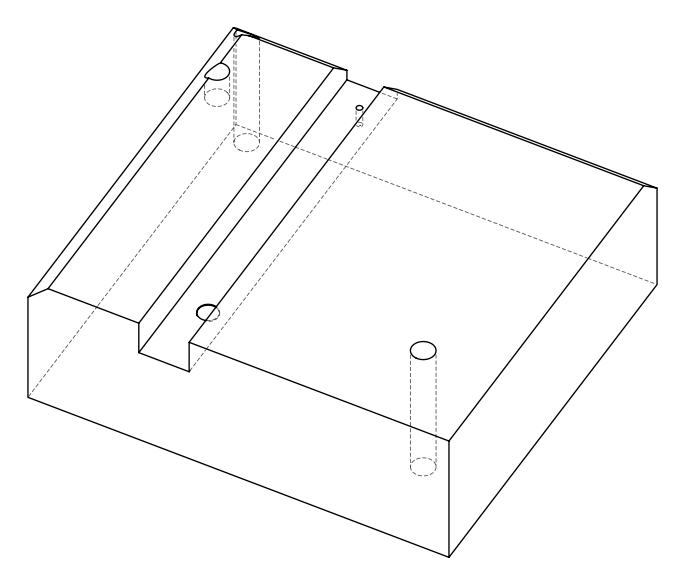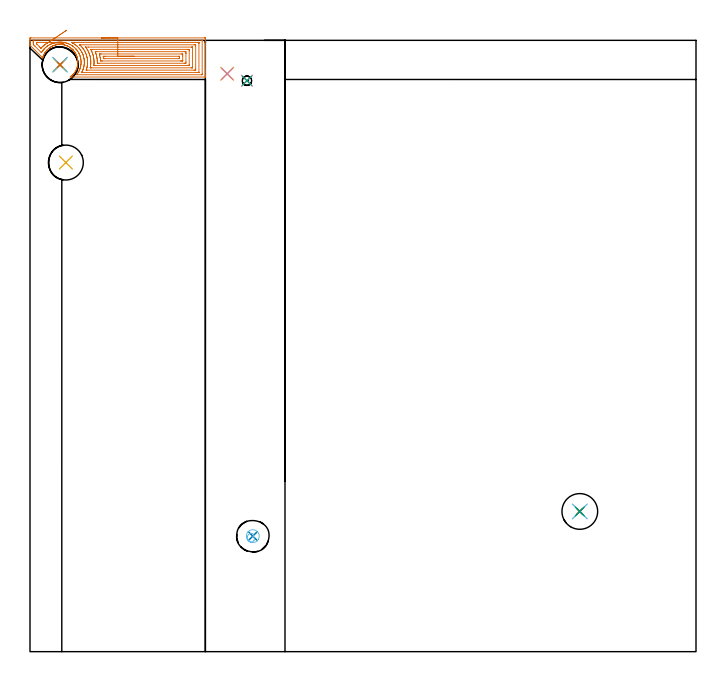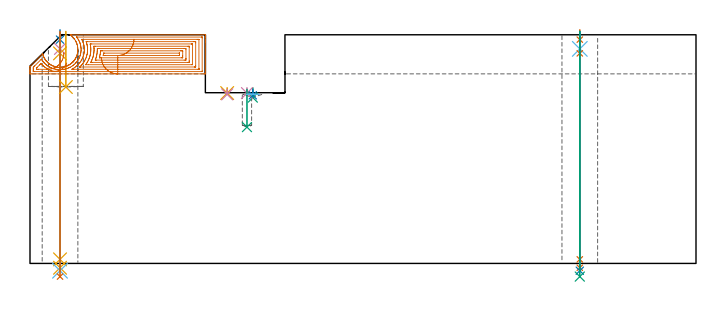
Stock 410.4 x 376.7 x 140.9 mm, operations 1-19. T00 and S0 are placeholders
(PLAN: 22 operations, 15 tool changes, 58.4 min)
(1 SPOT_DRILL | STEP1HOLE | NXT0321_9005460120000 | 0.05 min | 183 mm3)
(2 SPOT_DRILL_1 | STEP1HOLE_1 | NXT0321_9005460120000 | 0.05 min | 183 mm3)
(3 SPOT_DRILL_2 | STEP1POCKET | NXT0321_9005460120000 | 0.06 min | 4206 mm3)
(4 SPOT_DRILL_3 | STEP1POCKET_1 | NXT0321_9005460120000 | 0.03 min | 3896 mm3)
(5 SPOT_DRILL_4 | STEP1POCKET_2 | NXT0321_9005460120000 | 0.03 min | 3894 mm3)
(6 DRILL_BLIND_HOLE_INTO_CENTER | STEP1HOLE | NXT0301_029 | 0.04 min | 147 mm3)
(7 GUN_DRILL_THROUGH_HOLE | STEP1HOLE | UGT0307_001 | 0.62 min | 2561 mm3)
(8 SPADE_DRILL_TO_ENLARGE_THROUGH_HOLE | STEP1HOLE | UGT0306_004 | 0.59 min | 17223 mm3)
(9 DRILL_TO_ENLARGE_THROUGH_HOLE | STEP1HOLE | UGT0301_053 | 0.61 min | 33379 mm3)
(10 DRILL_BLIND_HOLE_INTO_CENTER_1 | STEP1HOLE_1 | NXT0301_029 | 0.04 min | 150 mm3)
(11 GUN_DRILL_THROUGH_HOLE_1 | STEP1HOLE_1 | UGT0307_001 | 0.62 min | 2560 mm3)
(12 SPADE_DRILL_TO_ENLARGE_THROUGH_HOLE_1 | STEP1HOLE_1 | UGT0306_004 | 0.59 min | 17223 mm3)
(13 DRILL_TO_ENLARGE_THROUGH_HOLE_1 | STEP1HOLE_1 | UGT0301_053 | 0.61 min | 33380 mm3)
(14 DRILL_BLIND_HOLE_INTO_CENTER_2 | STEP1POCKET | NXT0301_128 | 0.02 min | 0 mm3)
(15 DRILL_BLIND_HOLE_INTO_CENTER_3 | STEP1POCKET_1 | NXT0301_029 | 0.1 min | 547 mm3)
(16 DRILL_BLIND_HOLE_INTO_CENTER_4 | STEP1POCKET_2 | NXT0301_022 | 0.02 min | 15 mm3)
(17 INDEXABLE_INSERT_DRILL_BLIND_HOLE_FROM_SOLID | STEP1POCKET_3 | NXT0302_014 | 0.14 min | 11580 mm3)
(18 MILL_ROUGH_BLIND_HOLE_CONTOUR | STEP1POCKET | UGT0201_129 | Spiral | 0.17 min | 2930 mm3)
(19 AREA_MILL | FG_CHAMFER_SURFACE | UGT0205_001 | 6.88 min | 30220 mm3)
(20 AREA_MILL_1 | FG_CHAMFER_SURFACE_1 | UGT0205_001 | 20.51 min | 68452 mm3)
(21 AREA_MILL_2 | FG_CHAMFER_SURFACE_2 | UGT0205_001 | 18.58 min | 75922 mm3)
(22 MILL_RECTANGULAR_SLOT | SLOT_RECTANGULAR | UGT0201_009 | Follow Part, ap 11.25, ae 75% | 8.01 min | 639711 mm3)
(TOOL NXT0321_9005460120000 | NC Spot Drill, 142deg, 12mm, Carbide, Uncoated | D12 PA142 FL30 Z2)
(TOOL NXT0301_029 | Carbide Drill 5.8mm [860.1-0580-017A1-MM 2214] | D5.8 PA140 FL28 Z2)
(TOOL UGT0307_001 | Gun Drill 5 mm | D5 PA130 FL24 Z1)
(TOOL UGT0306_004 | Spade Drill 13.5mm | D13.5 PA132 FL10 Z2)
(TOOL UGT0301_053 | Twist Drill 22 mm | D22 PA118 FL150 Z2)
(TOOL NXT0301_128 | Carbide Drill 12mm [861.1-1200-036A1-GP GC34] | D12 PA150 FL37.4 Z2)
(TOOL NXT0301_022 | Carbide Drill 5.1mm [860.1-0510-015A1-MM 2214] | D5.1 PA140 FL28 Z2)
(TOOL NXT0302_014 | Index. Insert Drill 21.5mm [880-D2150L25-03] | D21.5 PA176 FL65 Z2)
(TOOL UGT0201_129 | Carbide End Mill 11.9 | D11.9 FL15 Z4)
(TOOL UGT0205_001 | Chamfer Mill 20 x 3 x 45 deg. | D20 FL50 Z2)
(TOOL UGT0201_009 | End Mill 45 mm | D45 FL63 Z6)
(OP 1 SPOT_DRILL)
G17 G21 G94 G90
T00 M6
G54
G17 G0 G90 X338.8 Y86.4 S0 M3
G43 Z150.9 H0
G94 G81 G98 Z137.9 F250. R143.9
G80
M5
M2
(OP 2 SPOT_DRILL_1)
G17 G21 G94 G90
T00 M6
G54
G17 G0 G90 X18.5 Y361.7 S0 M3
G43 Z150.9 H0
G94 G81 G98 Z137.9 F250. R143.9
G80
M5
M2
(OP 3 SPOT_DRILL_2)
G17 G21 G94 G90
T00 M6
G54
G17 G0 G90 X137.3 Y71.2 S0 M3
G43 Z150.9 H0
G94 G81 G98 Z102.2 F250. R108.2
G80
M5
M2
(OP 4 SPOT_DRILL_3)
G17 G21 G94 G90
T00 M6
G54
G17 G0 G90 X133.7 Y351.8 S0 M3
G43 Z150.9 H0
G94 G81 G98 Z104.946 F250. R108.2
G80
M5
M2
(OP 5 SPOT_DRILL_4)
G17 G21 G94 G90
T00 M6
G54
G17 G0 G90 X121.5 Y356.1 S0 M3
G43 Z150.9 H0
G94 G81 G98 Z104.98 F250. R108.2
G80
M5
M2
(OP 6 DRILL_BLIND_HOLE_INTO_CENTER)
G17 G21 G94 G90
T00 M6
G54
G17 G0 G90 X338.8 Y86.4 S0 M3
G43 Z150.9 H1
G94 G81 G98 Z132.2 F250. R142.9
G80
M5
M2
(OP 7 GUN_DRILL_THROUGH_HOLE)
G17 G21 G94 G90
T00 M6
G54
G17 G0 G90 X338.8 Y86.4 M8
G43 Z150.9 H0
Z138.39
S716 M3
G94 G1 Z129.444 F125. M26
G4 X.084
Z2.5 F250.
G4 X.084
Z-2.666 F125.
G4 X.084
M5
M9
G0 Z138.39
Z150.9
M2
(OP 8 SPADE_DRILL_TO_ENLARGE_THROUGH_HOLE)
G17 G21 G94 G90
T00 M6
G54
G17 G0 G90 X338.8 Y86.4 S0 M3
G43 Z150.9 H0
G94 G73 G98 Z-4.505 F250. Q13.219 R142.9
G80
M5
M2
(OP 9 DRILL_TO_ENLARGE_THROUGH_HOLE)
G17 G21 G94 G90
T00 M6
G54
G17 G0 G90 X338.8 Y86.4 S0 M3
G43 Z150.9 H0
G94 G73 G98 Z-8.109 F250. Q21.287 R142.9
G80
M5
M2
(OP 10 DRILL_BLIND_HOLE_INTO_CENTER_1)
G17 G21 G94 G90
T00 M6
G54
G17 G0 G90 X18.5 Y361.7 S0 M3
G43 Z150.9 H1
G94 G81 G98 Z132.2 F250. R142.9
G80
M5
M2
(OP 11 GUN_DRILL_THROUGH_HOLE_1)
G17 G21 G94 G90
T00 M6
G54
G17 G0 G90 X18.5 Y361.7 M8
G43 Z150.9 H0
Z138.39
S716 M3
G94 G1 Z129.444 F125. M26
G4 X.084
Z2.5 F250.
G4 X.084
Z-2.666 F125.
G4 X.084
M5
M9
G0 Z138.39
Z150.9
M2
(OP 12 SPADE_DRILL_TO_ENLARGE_THROUGH_HOLE_1)
G17 G21 G94 G90
T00 M6
G54
G17 G0 G90 X18.5 Y361.7 S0 M3
G43 Z150.9 H0
G94 G73 G98 Z-4.505 F250. Q13.219 R142.9
G80
M5
M2
(OP 13 DRILL_TO_ENLARGE_THROUGH_HOLE_1)
G17 G21 G94 G90
T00 M6
G54
G17 G0 G90 X18.5 Y361.7 S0 M3
G43 Z150.9 H0
G94 G73 G98 Z-8.109 F250. Q21.287 R142.9
G80
M5
M2
(OP 14 DRILL_BLIND_HOLE_INTO_CENTER_2)
G17 G21 G94 G90
T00 M6
G54
G17 G0 G90 X137.3 Y71.2 S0 M3
G43 Z150.9 H1
G94 G81 G98 Z103.592 F250. R107.2
G80
M5
M2
(OP 15 DRILL_BLIND_HOLE_INTO_CENTER_3)
G17 G21 G94 G90
T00 M6
G54
G17 G0 G90 X133.7 Y351.8 S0 M3
G43 Z150.9 H1
G94 G81 G98 Z84. F250. R107.2
G80
M5
M2
(OP 16 DRILL_BLIND_HOLE_INTO_CENTER_4)
G17 G21 G94 G90
T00 M6
G54
G17 G0 G90 X121.5 Y356.1 S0 M3
G43 Z150.9 H1
G94 G81 G98 Z104.2 F250. R107.2
G80
M5
M2
(OP 17 INDEXABLE_INSERT_DRILL_BLIND_HOLE_FROM_SOLID)
G17 G21 G94 G90
T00 M6
G54
G17 G0 G90 X22.1 Y301.4 S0 M3
G43 Z150.9 H1
G94 G81 G98 Z108.7 F250. R142.9
G80
M5
M2
(OP 18 MILL_ROUGH_BLIND_HOLE_CONTOUR)
G17 G21 G94 G90
T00 M6
G54
G17 G0 G90 X137.3 Y71.2 S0 M3
G43 Z150.9 H0
Z104.2
G94 G3 X137.83 Y72.109 R0.609 F250.
X136.328 Y72.919 R1.602
X133.942 Y70.841 R2.618
X135.265 Y67.814 R2.853
X140.686 Y69.165 R3.95
X135.265 Y67.814 R-3.95
X137.975 Y68.49 R1.975
X137.3 Y71.2 R1.975
G0 Z150.9
M5
M2
(OP 19 AREA_MILL)
G17 G21 G94 G90
T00 M6
G54
G17 G0 G90 X44.05 Y378.2 S1061 M3
G43 Z150.9 H0
Z126.8
G94 G1 X44.088 Z125.928 F250.
X44.202 Z125.064
X44.391 Z124.212
X44.653 Z123.38
X44.987 Z122.574
X45.39 Z121.8
X45.858 Z121.064
X46.39 Z120.372
X46.979 Z119.729
X47.622 Z119.14
X48.314 Z118.608
X49.05 Z118.14
X49.824 Z117.737
X50.63 Z117.403
X51.462 Z117.141
X52.314 Z116.952
X53.178 Z116.838
X54.05 Z116.8
X107.514
X107.883 Y378.196 Z116.802
X108.09 Y378.191 Z116.806
X108.1 Y377.98 Z117.017
Y358.753 Z136.242
Y358.17 Z136.824
Y357.563 Z137.434
Y357.284 Z137.713
Y355.51 Z139.484
Y354.951 Z140.048
Y354.43 Z140.569
Y354.125 Z140.865
X108.091 Y354.103 Z140.888
X107.96 Y354.1 Z140.9
X25.536
X24.713 Y354.107 Z140.893
X25.031 Y354.349 Z140.651
X25.066 Y354.376 Z140.624
X25.387 Y354.624 Z140.376
X25.412 Y354.644 Z140.356
X25.759 Y354.938 Z140.062
X26.12 Y355.274 Z139.726
X26.469 Y355.62 Z139.38
X26.652 Y355.821 Z139.179
X27.013 Y356.245 Z138.755
X27.359 Y356.68 Z138.32
X27.375 Y356.704 Z138.296
X27.947 Y357.587 Z137.413
X28.248 Y358.11 Z136.89
X28.424 Y358.47 Z136.53
X28.621 Y358.909 Z136.091
X28.798 Y359.352 Z135.648
X28.951 Y359.792 Z135.208
X29.089 Y360.235 Z134.765
X29.138 Y360.404 Z134.596
X29.289 Y361.118 Z133.882
X29.422 Y362.001 Z132.999
X29.483 Y362.884 Z132.116
X29.474 Y363.767 Z131.233
X29.393 Y364.65 Z130.35
X29.24 Y365.533 Z129.467
X29.138 Y365.996 Z129.004
X29.015 Y366.416 Z128.584
X28.882 Y366.819 Z128.181
X28.868 Y366.859 Z128.141
X28.703 Y367.298 Z127.7
X28.624 Y367.48 Z127.515
X28.512 Y367.742 Z127.256
X28.305 Y368.182 Z126.818
X28.248 Y368.291 Z126.709
X28.03 Y368.68 Z126.319
X27.797 Y369.065 Z125.935
X27.764 Y369.114 Z125.886
X27.669 Y369.253 Z125.744
X27.483 Y369.532 Z125.467
X27.359 Y369.718 Z125.281
X27.182 Y369.947 Z125.052
X27.022 Y370.14 Z124.86
X26.832 Y370.369 Z124.63
X26.724 Y370.491 Z124.507
X26.642 Y370.583 Z124.413
X26.58 Y370.655 Z124.344
X26.469 Y370.781 Z124.218
X26.427 Y370.824 Z124.175
X26.422 Y370.83 Z124.169
X26.37 Y370.879 Z124.118
X26.31 Y370.937 Z124.062
X26.13 Y371.11 Z123.889
X26.062 Y371.174 Z123.822
X26.006 Y371.228 Z123.77
X25.989 Y371.244 Z123.755
X25.833 Y371.385 Z123.613
X25.738 Y371.47 Z123.526
X25.626 Y371.572 Z123.427
X25.579 Y371.615 Z123.384
X25.536 Y371.651 Z123.348
X25.462 Y371.713 Z123.286
X25.08 Y372.007 Z122.991
X25.005 Y372.061 Z122.937
X24.689 Y372.288 Z122.71
X24.212 Y372.596 Z122.403
X23.856 Y372.8 Z122.197
X23.8 Y372.832 Z122.165
X23.578 Y372.947 Z122.052
X23.357 Y373.062 Z121.938
X22.91 Y373.272 Z121.726
X22.863 Y373.292 Z121.705
X22.661 Y373.378 Z121.62
X22.445 Y373.465 Z121.535
X22.408 Y373.479 Z121.521
X22.339 Y373.503 Z121.496
X22.02 Y373.613 Z121.381
X21.972 Y373.627 Z121.365
X21.589 Y373.75 Z121.25
X21.577 Y373.754 Z121.246
X21.131 Y373.874 Z121.125
X21.081 Y373.884 Z121.112
X20.687 Y373.974 Z121.026
X20.241 Y374.055 Z120.944
X19.796 Y374.117 Z120.882
X19.582 Y374.138 Z120.86
X19.431 Y374.152 Z120.844
X19.351 Y374.159 Z120.835
X19.298 Y374.161 Z120.83
X18.906 Y374.185 Z120.809
X18.461 Y374.196 Z120.798
X18.016 Y374.184 Z120.813
X17.572 Y374.154 Z120.841
X17.271 Y374.124 Z120.875
X17.126 Y374.108 Z120.889
X16.682 Y374.042 Z120.954
X16.625 Y374.03 Z120.964
X16.236 Y373.959 Z121.041
X15.792 Y373.856 Z121.144
X15.734 Y373.84 Z121.16
X15.346 Y373.731 Z121.267
X15.289 Y373.712 Z121.285
X14.903 Y373.589 Z121.408
X14.576 Y373.472 Z121.528
X14.249 Y373.334 Z121.663
X14.013 Y373.236 Z121.763
X13.952 Y373.206 Z121.79
X13.763 Y373.118 Z121.881
X13.565 Y373.024 Z121.974
X13.123 Y372.792 Z122.206
X13.061 Y372.755 Z122.242
X12.787 Y372.594 Z122.401
X12.615 Y372.482 Z122.513
X12.233 Y372.234 Z122.765
X12.17 Y372.187 Z122.811
X11.997 Y372.061 Z122.935
X11.882 Y371.979 Z123.02
X11.873 Y371.972 Z123.027
X11.539 Y371.713 Z123.286
X11.442 Y371.633 Z123.367
X11.344 Y371.55 Z123.45
X10.956 Y371.195 Z123.804
X10.58 Y370.83 Z124.169
X10.454 Y370.697 Z124.303
X10.355 Y370.583 Z124.416
X10.13 Y370.325 Z124.672
X9.82 Y369.948 Z125.052
X9.794 Y369.913 Z125.087
X9.632 Y369.696 Z125.299
X9.564 Y369.608 Z125.39
X9.497 Y369.506 Z125.493
X9.466 Y369.46 Z125.54
X9.332 Y369.253 Z125.741
X9.206 Y369.062 Z125.932
X9.041 Y368.781 Z126.219
X8.694 Y368.181 Z126.818
X8.675 Y368.145 Z126.854
X8.606 Y367.997 Z127.003
X8.479 Y367.724 Z127.276
X8.378 Y367.489 Z127.511
X8.297 Y367.299 Z127.701
X8.199 Y367.037 Z127.962
X8.132 Y366.859 Z128.14
X8.012 Y366.498 Z128.501
X7.984 Y366.415 Z128.583
X7.908 Y366.15 Z128.848
X7.866 Y366.011 Z128.985
X7.821 Y365.886 Z129.108
X7.774 Y365.924 Z129.072
X7.715 Y365.984 Z129.013
X7.55 Y366.15 Z128.849
X0.14 Y373.559 Z121.439
X0.018 Y373.686 Z121.312
X0.01 Y373.698 Z121.3
X0. Y373.966 Z121.033
Y374.689 Z120.31
Y375.344 Z119.656
Y375.903 Z119.093
Y376.182 Z118.814
Y376.789 Z118.207
Y377.069 Z117.928
X0.004 Y377.676 Z117.318
X0.008 Y378.19 Z116.805
X0.066 Y378.193 Z116.803
X0.586 Y378.2 Z116.8
X54.05
Y376.786 Z118.214
X105.732
X105.954 Y376.784 Z118.216
X106.062 Y376.781 Z118.219
X106.083 Y376.779 Z118.221
X106.09 Y376.768 Z118.232
X106.094 Y376.734 Z118.266
X106.098 Y376.652 Z118.348
X106.1 Y376.423 Z118.577
X106.099 Y356.032 Z138.968
X106.094 Y355.665 Z139.335
X106.09 Y355.561 Z139.439
X106.083 Y355.52 Z139.48
X106.063 Y355.519 Z139.481
X105.954 Y355.517 Z139.483
X105.732 Y355.514 Z139.486
X29.1
X28.882 Y355.517 Z139.483
X28.775 Y355.521 Z139.479
X28.742 Y355.523 Z139.477
X28.752 Y355.538 Z139.462
X28.788 Y355.588 Z139.412
X29.1 Y355.989 Z139.011
X29.265 Y356.233 Z138.767
X29.373 Y356.397 Z138.603
X29.612 Y356.774 Z138.226
X29.927 Y357.284 Z137.716
X29.991 Y357.39 Z137.61
X30.255 Y357.908 Z137.092
X30.377 Y358.17 Z136.83
X30.533 Y358.518 Z136.482
X30.749 Y359.057 Z135.943
X30.786 Y359.153 Z135.847
X30.882 Y359.425 Z135.575
X31.005 Y359.822 Z135.178
X31.037 Y359.944 Z135.056
X31.179 Y360.535 Z134.465
X31.24 Y360.83 Z134.17
X31.318 Y361.283 Z133.717
X31.38 Y361.717 Z133.283
X31.42 Y362.068 Z132.932
X31.458 Y362.603 Z132.397
X31.474 Y362.902 Z132.098
X31.471 Y363.49 Z131.51
X31.464 Y363.798 Z131.202
X31.415 Y364.377 Z130.623
X31.376 Y364.772 Z130.228
X31.294 Y365.263 Z129.737
X31.19 Y365.844 Z129.156
X31.118 Y366.15 Z128.85
X30.882 Y366.979 Z128.021
X30.863 Y367.037 Z127.963
X30.854 Y367.065 Z127.935
X30.514 Y367.923 Z127.077
X30.223 Y368.579 Z126.421
X30.102 Y368.81 Z126.19
X29.991 Y369.014 Z125.986
X29.576 Y369.696 Z125.304
X29.1 Y370.402 Z124.598
X28.958 Y370.583 Z124.417
X28.287 Y371.392 Z123.608
X28.218 Y371.47 Z123.53
X28.209 Y371.48 Z123.52
X27.512 Y372.163 Z122.837
X27.318 Y372.338 Z122.662
X27.297 Y372.356 Z122.644
X26.819 Y372.749 Z122.251
X26.427 Y373.052 Z121.948
X26.316 Y373.132 Z121.868
X26.156 Y373.243 Z121.757
X25.536 Y373.648 Z121.352
X24.679 Y374.13 Z120.87
X24.645 Y374.148 Z120.852
X24.607 Y374.167 Z120.833
X24.039 Y374.432 Z120.568
X23.754 Y374.557 Z120.443
X23.051 Y374.829 Z120.171
X22.863 Y374.893 Z120.107
X22.476 Y375.016 Z119.984
X21.972 Y375.156 Z119.844
X21.782 Y375.205 Z119.795
X21.081 Y375.355 Z119.645
X20.664 Y375.43 Z119.57
X20.189 Y375.497 Z119.503
X19.649 Y375.554 Z119.446
X19.298 Y375.578 Z119.422
X19.035 Y375.592 Z119.408
X18.453 Y375.61 Z119.39
X18.407
X17.834 Y375.587 Z119.413
X17.516 Y375.566 Z119.434
X17.009 Y375.521 Z119.479
X16.827 Y375.501 Z119.499
X16.625 Y375.474 Z119.526
X16.226 Y375.414 Z119.586
X15.734 Y375.321 Z119.679
X15.484 Y375.265 Z119.735
X14.843 Y375.108 Z119.892
X14.77 Y375.089 Z119.911
X14.514 Y375.016 Z119.984
X14.088 Y374.881 Z120.119
X14.051 Y374.869 Z120.131
X14.006 Y374.854 Z120.146
X13.952 Y374.835 Z120.165
X13.66 Y374.725 Z120.275
X13.061 Y374.473 Z120.527
X12.823 Y374.367 Z120.633
X12.32 Y374.13 Z120.87
X12.22 Y374.08 Z120.92
X12.2 Y374.069 Z120.931
X12.17 Y374.052 Z120.948
X11.652 Y373.758 Z121.242
X11.279 Y373.53 Z121.47
X11.104 Y373.417 Z121.583
X10.843 Y373.243 Z121.757
X10.578 Y373.054 Z121.946
X10.388 Y372.913 Z122.087
X10.075 Y372.667 Z122.333
X9.705 Y372.356 Z122.644
X9.594 Y372.259 Z122.741
X9.497 Y372.17 Z122.83
X9.141 Y371.824 Z123.176
X8.789 Y371.47 Z123.53
X8.7 Y371.376 Z123.624
X8.606 Y371.27 Z123.73
X8.294 Y370.894 Z124.106
X8.043 Y370.583 Z124.417
X7.9 Y370.398 Z124.602
X7.715 Y370.145 Z124.855
X7.536 Y369.874 Z125.126
X7.424 Y369.696 Z125.304
X7.194 Y369.328 Z125.672
X7.087 Y369.157 Z125.843
X7.047 Y369.114 Z125.886
X6.952 Y369.204 Z125.796
X6.823 Y369.328 Z125.672
X2.907 Y373.243 Z121.757
X2.368 Y373.784 Z121.216
X2.03 Y374.13 Z120.87
X2.01 Y374.486 Z120.514
X2.003 Y375.016 Z119.984
X2. Y375.382 Z119.618
Y375.903 Z119.097
X2.001 Y376.268 Z118.732
X2.006 Y376.635 Z118.365
X2.01 Y376.74 Z118.26
X2.017 Y376.78 Z118.22
X2.036 Y376.781 Z118.219
X2.146 Y376.783 Z118.217
X2.368 Y376.786 Z118.214
X54.05
Y375.372 Z119.628
X103.593 Y375.371 Z119.629
X103.95 Y375.369 Z119.631
X104.067 Y375.367 Z119.633
X104.082 Y375.365 Z119.635
X104.09 Y375.344 Z119.656
X104.095 Y375.265 Z119.735
X104.098 Y375.166 Z119.834
X104.1 Y375.016 Z119.984
Y374.867 Z120.133
X104.099 Y357.135 Z137.865
X104.093 Y356.985 Z138.015
X104.09 Y356.945 Z138.055
X104.079 Y356.935 Z138.065
X104.038 Y356.933 Z138.067
X103.95 Y356.931 Z138.069
X103.415 Y356.929 Z138.071
X103.059 Y356.928 Z138.072
X32.13 Y356.929 Z138.071
X32.013 Y356.93 Z138.07
X31.919 Y356.934 Z138.066
X31.902 Y356.935 Z138.065
X31.903 Y356.944 Z138.056
X31.916 Y356.979 Z138.021
X31.939 Y357.03 Z137.97
X31.968 Y357.09 Z137.91
X32.064 Y357.284 Z137.716
X32.258 Y357.688 Z137.312
X32.474 Y358.17 Z136.83
X32.531 Y358.303 Z136.697
X32.664 Y358.638 Z136.362
X32.774 Y358.948 Z136.052
X32.81 Y359.057 Z135.943
X32.985 Y359.625 Z135.375
X33.065 Y359.944 Z135.056
X33.159 Y360.339 Z134.661
X33.255 Y360.83 Z134.17
X33.3 Y361.084 Z133.916
X33.39 Y361.717 Z133.283
X33.408 Y361.864 Z133.136
X33.465 Y362.603 Z132.397
X33.47 Y362.689 Z132.311
X33.474 Y363.49 Z131.51
Y363.572 Z131.428
X33.45 Y363.98 Z131.02
X33.423 Y364.377 Z130.623
X33.411 Y364.52 Z130.48
X33.366 Y364.909 Z130.091
X33.31 Y365.263 Z129.737
X33.262 Y365.556 Z129.444
X33.142 Y366.15 Z128.85
X33.004 Y366.699 Z128.301
X32.899 Y367.037 Z127.963
X32.664 Y367.745 Z127.255
X32.596 Y367.923 Z127.077
X32.553 Y368.034 Z126.966
X32.211 Y368.81 Z126.19
X32.07 Y369.112 Z125.888
X31.773 Y369.67 Z125.33
X31.758 Y369.696 Z125.304
X31.736 Y369.734 Z125.266
X31.358 Y370.339 Z124.661
X31.195 Y370.583 Z124.417
X30.882 Y371.041 Z123.959
X30.539 Y371.47 Z123.53
X29.991 Y372.12 Z122.88
X29.77 Y372.356 Z122.644
X29.1 Y373.011 Z121.989
X28.844 Y373.243 Z121.757
X28.209 Y373.769 Z121.231
X27.726 Y374.13 Z120.87
X27.318 Y374.408 Z120.592
X26.559 Y374.885 Z120.115
X26.427 Y374.96 Z120.04
X26.328 Y375.016 Z119.984
X25.74 Y375.365 Z119.635
X26.073 Y375.369 Z119.631
X26.427 Y375.37 Z119.63
X26.961 Y375.371 Z119.629
X54.05 Y375.372 Z119.628
Y373.957 Z121.043
X101.276
X101.451 Y373.956 Z121.044
X102.03 Y373.95 Z121.05
X102.09 Y373.946 Z121.054
X102.093 Y373.861 Z121.139
X102.097 Y373.677 Z121.323
X102.1 Y373.31 Z121.69
Y359.057 Z135.943
X102.096 Y358.647 Z136.353
X102.091 Y358.443 Z136.557
X102.087 Y358.35 Z136.65
X101.99 Y358.348 Z136.652
X101.276 Y358.343 Z136.657
X101.103
X35.164 Y358.344 Z136.656
X34.687 Y358.348 Z136.652
X34.647 Y358.349 Z136.651
X34.645 Y358.376 Z136.624
X34.668 Y358.454 Z136.546
X34.707 Y358.577 Z136.423
X34.761 Y358.744 Z136.256
X34.857 Y359.057 Z135.943
X34.966 Y359.427 Z135.573
X35.096 Y359.944 Z135.056
X35.141 Y360.139 Z134.861
X35.275 Y360.83 Z134.17
X35.285 Y360.883 Z134.117
X35.338 Y361.235 Z133.765
X35.395 Y361.66 Z133.34
X35.4 Y361.717 Z133.283
X35.458 Y362.483 Z132.517
X35.462 Y362.603 Z132.397
X35.473 Y363.355 Z131.645
X35.469 Y363.49 Z131.51
X35.435 Y364.279 Z130.721
X35.426 Y364.377 Z130.623
X35.338 Y365.219 Z129.781
X35.329 Y365.272 Z129.728
X35.166 Y366.15 Z128.85
X35.123 Y366.363 Z128.637
X34.942 Y367.037 Z127.963
X34.769 Y367.602 Z127.398
X34.654 Y367.923 Z127.077
X34.447 Y368.49 Z126.51
X34.306 Y368.81 Z126.19
X34.076 Y369.327 Z125.673
X33.894 Y369.696 Z125.304
X33.555 Y370.315 Z124.685
X33.394 Y370.583 Z124.417
X33.14 Y370.997 Z124.003
X32.816 Y371.47 Z123.53
X32.664 Y371.684 Z123.316
X32.12 Y372.356 Z122.644
X31.773 Y372.768 Z122.232
X31.331 Y373.243 Z121.757
X30.882 Y373.692 Z121.308
X30.675 Y373.899 Z121.101
X30.629 Y373.948 Z121.052
X30.628 Y373.951 Z121.049
X30.642 Y373.953 Z121.047
X30.689 Y373.955 Z121.045
X30.882 Y373.957 Z121.043
X31.055
X54.05
Y372.543 Z122.457
X99.494
X99.682 Y372.541 Z122.459
X100.057 Y372.536 Z122.464
X100.092 Y372.534 Z122.466
X100.094 Y372.524 Z122.476
X100.097 Y372.495 Z122.505
X100.099 Y372.442 Z122.558
X100.1 Y372.356 Z122.644
X100.099 Y360.228 Z134.772
X100.095 Y359.944 Z135.056
X100.09 Y359.794 Z135.206
X100.086 Y359.764 Z135.236
X99.995 Y359.761 Z135.239
X99.87 Y359.759 Z135.241
X99.682 Y359.757 Z135.243
X99.494
X38.011
X37.306 Y359.759 Z135.241
X37.207 Y359.761 Z135.239
X37.12 Y359.764 Z135.236
X37.114 Y359.83 Z135.17
X37.12 Y359.899 Z135.101
X37.128 Y359.936 Z135.064
X37.263 Y360.687 Z134.313
X37.285 Y360.83 Z134.17
X37.372 Y361.466 Z133.534
X37.397 Y361.717 Z133.283
X37.443 Y362.282 Z132.718
X37.46 Y362.603 Z132.397
X37.47 Y363.142 Z131.858
X37.467 Y363.49 Z131.51
X37.446 Y364.052 Z130.948
X37.424 Y364.377 Z130.623
X37.361 Y365.023 Z129.977
X37.329 Y365.263 Z129.737
X37.2 Y366.07 Z128.93
X37.186 Y366.15 Z128.85
X37.12 Y366.505 Z128.495
X36.984 Y367.037 Z127.963
X36.935 Y367.221 Z127.779
X36.71 Y367.923 Z127.077
X36.496 Y368.544 Z126.456
X36.39 Y368.81 Z126.19
X36.229 Y369.209 Z125.791
X36.007 Y369.696 Z125.304
X35.818 Y370.105 Z124.895
X35.553 Y370.583 Z124.417
X35.338 Y370.963 Z124.037
X35.02 Y371.47 Z123.53
X34.447 Y372.339 Z122.661
X34.433 Y372.356 Z122.644
X34.391 Y372.412 Z122.588
X34.318 Y372.515 Z122.485
X34.307 Y372.539 Z122.461
X34.308 Y372.54 Z122.46
X34.353 Y372.542 Z122.458
X36.041 Y372.543 Z122.457
X54.05
Y371.129 Z123.871
X97.164 Y371.128 Z123.872
X97.712 Y371.125 Z123.875
X98.062 Y371.122 Z123.878
X98.091 Y371.116 Z123.884
X98.096 Y371.088 Z123.912
X98.099 Y370.583 Z124.417
X98.1 Y370.197 Z124.803
X98.099 Y361.717 Z133.283
X98.097 Y361.334 Z133.666
X98.09 Y361.204 Z133.796
X98.081 Y361.177 Z133.823
X98.054 Y361.176 Z133.824
X97.986 Y361.174 Z133.826
X97.712 Y361.172 Z133.828
X97.37 Y361.171 Z133.829
X40.341
X39.793 Y361.173 Z133.827
X39.446 Y361.176 Z133.824
X39.358 Y361.179 Z133.821
X39.363 Y361.258 Z133.742
X39.401 Y361.717 Z133.283
X39.445 Y362.257 Z132.743
X39.46 Y362.603 Z132.397
X39.468 Y362.926 Z132.074
X39.467 Y363.49 Z131.51
X39.458 Y363.824 Z131.176
X39.425 Y364.377 Z130.623
X39.392 Y364.776 Z130.224
X39.335 Y365.263 Z129.737
X39.258 Y365.795 Z129.205
X39.193 Y366.15 Z128.85
X39.053 Y366.887 Z128.113
X39.016 Y367.037 Z127.963
X38.902 Y367.485 Z127.515
X38.766 Y367.923 Z127.077
X38.705 Y368.119 Z126.881
X38.456 Y368.81 Z126.19
X38.182 Y369.526 Z125.474
X38.109 Y369.696 Z125.304
X38.011 Y369.922 Z125.078
X37.693 Y370.583 Z124.417
X37.432 Y371.094 Z123.906
X37.419 Y371.124 Z123.876
X37.427 Y371.125 Z123.875
X37.464 Y371.127 Z123.873
X38.011 Y371.129 Z123.871
X38.353
X54.05
Y369.715 Z125.285
X95.021
X95.913 Y369.713 Z125.287
X95.93 Y369.712 Z125.288
X96.09 Y369.696 Z125.304
X96.096 Y369.532 Z125.468
X96.1 Y368.81 Z126.19
Y368.641 Z126.359
X96.099 Y363.322 Z131.678
X96.09 Y362.603 Z132.397
X95.946 Y362.587 Z132.413
X95.93
X95.057 Y362.585 Z132.415
X42.484
X41.591 Y362.587 Z132.413
X41.575 Y362.589 Z132.411
X41.48 Y362.603 Z132.397
X41.475 Y362.703 Z132.297
X41.472 Y363.49 Z131.51
X41.471 Y363.594 Z131.406
X41.431 Y364.377 Z130.623
X41.422 Y364.529 Z130.471
X41.343 Y365.263 Z129.737
X41.312 Y365.526 Z129.474
X41.207 Y366.15 Z128.85
X41.13 Y366.593 Z128.407
X41.036 Y367.037 Z127.963
X40.866 Y367.742 Z127.258
X40.812 Y367.923 Z127.077
X40.684 Y368.344 Z126.656
X40.524 Y368.81 Z126.19
X40.44 Y369.053 Z125.947
X40.203 Y369.696 Z125.304
X40.666 Y369.714 Z125.286
X40.684
X54.05 Y369.715 Z125.285
Y368.3 Z126.7
X93.257
X93.771 Y368.299 Z126.701
X93.986 Y368.296 Z126.704
X94.077 Y368.294 Z126.706
X94.098 Y367.973 Z127.027
X94.099 Y367.923 Z127.077
X94.1 Y367.084 Z127.916
Y364.425 Z130.575
Y364.377 Z130.623
X94.097 Y364.167 Z130.833
X94.094 Y364.062 Z130.938
X94.09 Y364.016 Z130.984
X94.014 Y364.007 Z130.993
X93.633 Y364.002 Z130.998
X93.257 Y364. Z131.
X92.745
X44.627
X44.248 Y364.001 Z130.999
X43.732 Y364.004 Z130.996
X43.539 Y364.007 Z130.993
X43.464 Y364.027 Z130.973
X43.355 Y365.265 Z129.735
X43.225 Y366.15 Z128.85
X43.201 Y366.305 Z128.695
X43.056 Y367.037 Z127.963
X42.979 Y367.413 Z127.587
X42.762 Y368.294 Z126.706
X42.852 Y368.297 Z126.704
X42.98 Y368.299 Z126.701
X43.357 Y368.3 Z126.7
X43.869
X54.05
Y366.886 Z128.114
X91.626
X91.898 Y366.883 Z128.117
X92.033 Y366.88 Z128.12
X92.09 Y366.877 Z128.123
X92.092 Y366.832 Z128.168
X92.099 Y366.416 Z128.584
Y366.15 Z128.85
X92.098 Y365.53 Z129.47
X92.092 Y365.44 Z129.56
X92.089 Y365.42 Z129.58
X92.075 Y365.418 Z129.582
X92.03 Y365.416 Z129.584
X91.845 Y365.414 Z129.586
X45.879
X45.579 Y365.416 Z129.584
X45.43 Y365.418 Z129.582
X45.362 Y365.42 Z129.58
X45.346 Y365.476 Z129.524
X45.139 Y366.741 Z128.259
X45.135 Y366.817 Z128.183
X45.139 Y366.879 Z128.121
X45.295 Y366.882 Z128.118
X46.03 Y366.886 Z128.114
X46.182
X54.05
X54.922 Z128.152
X55.786 Z128.266
X56.638 Z128.454
X57.47 Z128.717
X58.276 Z129.051
X59.05 Z129.453
X59.786 Z129.922
X60.478 Z130.453
X61.121 Z131.043
X61.71 Z131.686
X62.242 Z132.378
X62.71 Z133.114
X63.113 Z133.888
X63.447 Z134.694
X63.709 Z135.526
X63.898 Z136.377
X64.012 Z137.242
X64.05 Z138.114
G0 Z150.9
X22.609 Y382.938
Z123.508
G1 X22.229 Y382.683 Z122.765
X21.797 Y382.394 Z122.065
X21.316 Y382.071 Z121.412
X20.789 Y381.718 Z120.813
X20.221 Y381.337 Z120.271
X19.616 Y380.932 Z119.791
X18.979 Y380.504 Z119.377
X18.314 Y380.058 Z119.03
X17.626 Y379.597 Z118.755
X16.921 Y379.125 Z118.553
X16.204 Y378.644 Z118.426
X15.481 Y378.159 Z118.374
X14.756 Y377.674 Z118.399
X14.037 Y377.191 Z118.499
X13.327 Y376.715 Z118.675
X12.632 Y376.25 Z118.924
X11.959 Y375.798 Z119.245
X11.311 Y375.364 Z119.636
X11.293 Y375.352 Z119.648
X11.279 Y375.343 Z119.657
X11.065 Y375.229 Z119.771
X10.667 Y375.016 Z119.984
X10.488 Y374.916 Z120.084
X10.388 Y374.858 Z120.142
X9.939 Y374.577 Z120.423
X9.497 Y374.292 Z120.708
X9.4 Y374.226 Z120.774
X9.265 Y374.13 Z120.87
X8.89 Y373.847 Z121.153
X8.606 Y373.626 Z121.374
X8.152 Y373.243 Z121.757
X7.922 Y373.037 Z121.963
X7.715 Y372.845 Z122.155
X7.468 Y372.602 Z122.398
X7.225 Y372.356 Z122.644
X7.03 Y372.151 Z122.849
X6.823 Y371.929 Z123.071
X6.751 Y371.861 Z123.139
X6.683 Y371.924 Z123.076
X6.535 Y372.068 Z122.932
X6.243 Y372.356 Z122.644
X5.932 Y372.667 Z122.333
X4.471 Y374.13 Z120.87
X4.15 Y374.453 Z120.547
X4.018 Y374.593 Z120.407
X4.007 Y374.867 Z120.133
X4.003 Y375.016 Z119.984
X4.001 Y375.165 Z119.835
X4.007 Y375.315 Z119.685
X4.01 Y375.355 Z119.645
X4.021 Y375.365 Z119.635
X4.062 Y375.367 Z119.633
X4.15 Y375.369 Z119.631
X4.685 Y375.371 Z119.629
X5.041 Y375.372 Z119.628
X10.388
X10.922 Y375.371 Z119.629
X11.025 Y375.37 Z119.63
X11.279 Y375.365 Z119.635
X11.311 Y375.364 Z119.636
X12.179 Y375.325 Z119.713
X13.037 Y375.287 Z119.865
X13.879 Y375.25 Z120.092
X14.698 Y375.213 Z120.391
X15.487 Y375.178 Z120.76
X16.242 Y375.145 Z121.197
X16.955 Y375.113 Z121.697
X17.622 Y375.083 Z122.259
X18.238 Y375.056 Z122.876
X18.798 Y375.031 Z123.545
X19.297 Y375.009 Z124.26
X19.732 Y374.989 Z125.016
X20.1 Y374.973 Z125.807
X20.398 Y374.96 Z126.627
X20.623 Y374.95 Z127.469
X20.773 Y374.943 Z128.329
X20.849 Y374.94 Z129.198
X20.848 Z130.07
G0 Z150.9
M5
M2
